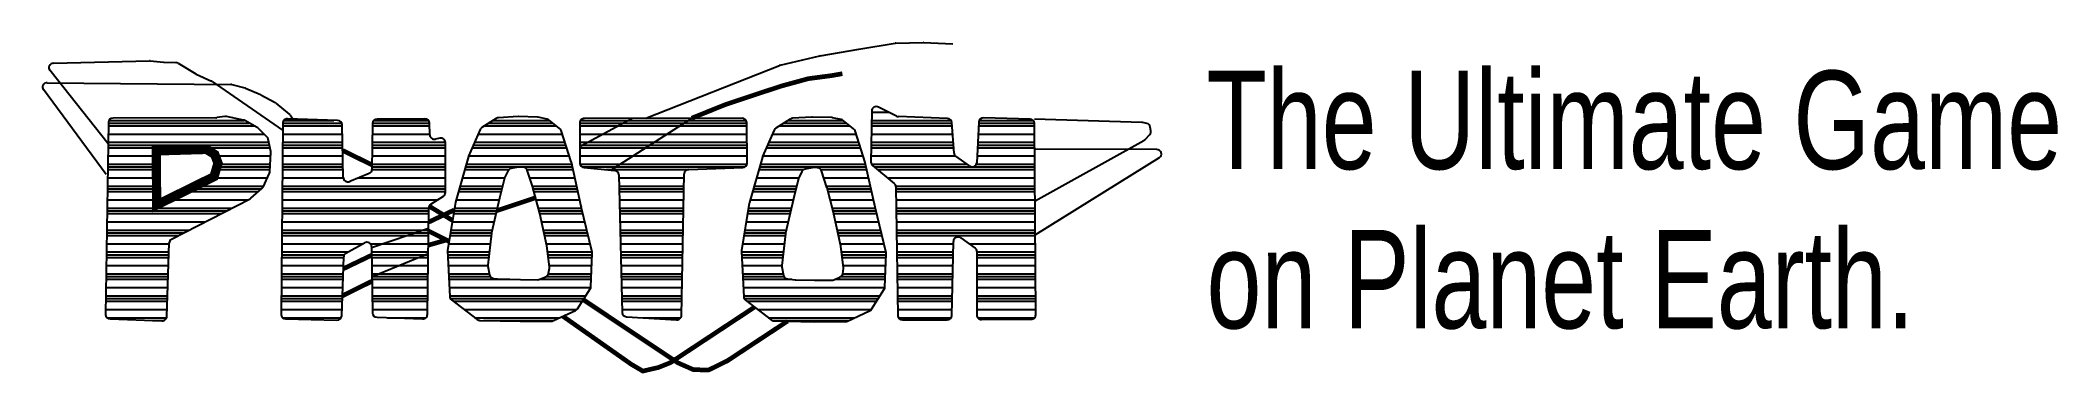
# Model space of a CAD drawing. Extents: x 0 to 10.2, y 7.4 to 9.
import ezdxf

# ---------------------------------------------------------------- set-up
doc = ezdxf.new("R2010")
doc.units = 0
doc.linetypes.add('CONTINTUOUS', pattern=[0])
doc.layers.get('0').update_dxf_attribs({"linetype": 'CONTINUOUS'})

# ---------------------------------------------------------------- blocks, each defined once
blk = doc.blocks.new('*X')
at = {"color": 0, "linetype": 'CONTINTUOUS'}
for p, q in [((8.233, 2.406), (8.413, 2.406)), ((0.032, 2.25), (1.6, 2.25)), ((0.033, 2.281), (1.546, 2.281)), ((0.039, 2.312), (1.492, 2.312)), ((1.905, 2.281), (2.539, 2.281)), ((1.905, 2.25), (2.544, 2.25)), ((1.917, 2.312), (2.454, 2.312)), ((2.87, 2.25), (3.483, 2.25)), ((2.871, 2.281), (3.482, 2.281)), ((2.888, 2.312), (3.47, 2.312)), ((4.075, 2.25), (4.845, 2.25)), ((4.122, 2.281), (4.808, 2.281)), ((4.168, 2.312), (4.771, 2.312)), ((5.098, 2.281), (6.89, 2.281)), ((5.098, 2.25), (6.891, 2.25)), ((5.107, 2.312), (6.883, 2.312)), ((7.242, 2.25), (7.997, 2.25)), ((7.289, 2.281), (7.96, 2.281)), ((7.336, 2.312), (7.922, 2.312)), ((8.231, 2.312), (9.085, 2.312)), ((8.231, 2.281), (9.095, 2.281)), ((8.231, 2.25), (9.097, 2.25)), ((9.381, 2.25), (9.983, 2.25)), ((9.382, 2.281), (9.982, 2.281)), ((9.389, 2.312), (9.967, 2.312)), ((0.029, 2.031), (1.762, 2.031)), ((0.029, 2), (1.768, 2)), ((0.03, 2.062), (1.755, 2.062)), ((0.031, 2.156), (1.705, 2.156)), ((1.903, 2.062), (2.548, 2.062)), ((1.903, 2.031), (2.548, 2.031)), ((1.903, 2), (2.549, 2)), ((1.904, 2.156), (2.546, 2.156)), ((2.867, 2.031), (3.653, 2.031)), ((2.867, 2), (3.653, 2)), ((2.868, 2.062), (3.653, 2.062)), ((2.869, 2.156), (3.485, 2.156)), ((3.941, 2), (4.955, 2)), ((3.954, 2.031), (4.946, 2.031)), ((3.967, 2.062), (4.936, 2.062)), ((4.005, 2.156), (4.908, 2.156)), ((5.099, 2.156), (6.892, 2.156)), ((5.099, 2.062), (6.893, 2.062)), ((5.099, 2.031), (6.894, 2.031)), ((5.099, 2), (6.894, 2)), ((7.103, 2), (8.112, 2)), ((7.115, 2.031), (8.103, 2.031)), ((7.128, 2.062), (8.093, 2.062)), ((7.167, 2.156), (8.065, 2.156)), ((8.227, 2), (9.114, 2)), ((8.228, 2.062), (9.11, 2.062)), ((8.228, 2.031), (9.112, 2.031)), ((8.229, 2.156), (9.103, 2.156)), ((9.371, 2), (9.984, 2)), ((9.372, 2.031), (9.984, 2.031)), ((9.373, 2.062), (9.984, 2.062)), ((9.377, 2.156), (9.983, 2.156)), ((0.025, 1.75), (0.549, 1.75)), ((0.026, 1.812), (0.548, 1.812)), ((0.026, 1.781), (0.548, 1.781)), ((0.027, 1.906), (0.548, 1.906)), ((1.181, 1.906), (1.776, 1.906)), ((1.189, 1.75), (1.769, 1.75)), ((1.198, 1.781), (1.77, 1.781)), ((1.206, 1.812), (1.772, 1.812)), ((1.901, 1.812), (2.553, 1.812)), ((1.901, 1.781), (2.553, 1.781)), ((1.901, 1.75), (2.554, 1.75)), ((1.902, 1.906), (2.551, 1.906)), ((2.864, 1.75), (3.653, 1.75)), ((2.865, 1.812), (3.653, 1.812)), ((2.865, 1.781), (3.653, 1.781)), ((2.866, 1.906), (3.653, 1.906)), ((3.86, 1.75), (4.334, 1.75)), ((3.869, 1.781), (5.017, 1.781)), ((3.877, 1.812), (5.01, 1.812)), ((3.903, 1.906), (4.984, 1.906)), ((4.53, 1.75), (5.023, 1.75)), ((5.099, 1.906), (6.895, 1.906)), ((5.1, 1.812), (6.895, 1.812)), ((5.121, 1.781), (6.871, 1.781)), ((5.376, 1.75), (6.266, 1.75)), ((7.021, 1.75), (7.5, 1.75)), ((7.029, 1.781), (8.174, 1.781)), ((7.037, 1.812), (8.168, 1.812)), ((7.064, 1.906), (8.141, 1.906)), ((7.686, 1.75), (8.181, 1.75)), ((8.226, 1.906), (9.133, 1.906)), ((8.231, 1.812), (9.256, 1.812)), ((8.261, 1.781), (9.985, 1.781)), ((8.296, 1.75), (9.986, 1.75)), ((9.36, 1.812), (9.985, 1.812)), ((9.367, 1.906), (9.985, 1.906)), ((0.022, 1.531), (0.55, 1.531)), ((0.023, 1.562), (0.549, 1.562)), ((0.024, 1.656), (0.549, 1.656)), ((0.902, 1.531), (1.679, 1.531)), ((0.962, 1.562), (1.699, 1.562)), ((1.141, 1.656), (1.74, 1.656)), ((1.899, 1.562), (3.653, 1.562)), ((1.899, 1.531), (3.653, 1.531)), ((1.9, 1.656), (2.556, 1.656)), ((2.718, 1.656), (3.653, 1.656)), ((3.802, 1.531), (4.259, 1.531)), ((3.81, 1.562), (4.267, 1.562)), ((3.835, 1.656), (4.288, 1.656)), ((4.561, 1.656), (5.042, 1.656)), ((4.59, 1.562), (5.062, 1.562)), ((4.599, 1.531), (5.068, 1.531)), ((5.517, 1.656), (6.218, 1.656)), ((5.52, 1.562), (6.216, 1.562)), ((5.52, 1.531), (6.216, 1.531)), ((6.962, 1.531), (7.419, 1.531)), ((6.97, 1.562), (7.427, 1.562)), ((6.995, 1.656), (7.449, 1.656)), ((7.717, 1.656), (8.2, 1.656)), ((7.747, 1.562), (8.219, 1.562)), ((7.756, 1.531), (8.226, 1.531)), ((8.402, 1.656), (9.986, 1.656)), ((8.491, 1.562), (9.987, 1.562)), ((8.492, 1.531), (9.987, 1.531)), ((0.019, 1.312), (1.361, 1.312)), ((0.02, 1.406), (0.55, 1.406)), ((0.022, 1.5), (0.55, 1.5)), ((0.664, 1.406), (1.532, 1.406)), ((0.843, 1.5), (1.645, 1.5)), ((1.897, 1.312), (3.475, 1.312)), ((1.898, 1.5), (3.653, 1.5)), ((1.898, 1.406), (3.569, 1.406)), ((3.75, 1.312), (4.21, 1.312)), ((3.768, 1.406), (4.231, 1.406)), ((3.793, 1.5), (4.252, 1.5)), ((4.606, 1.5), (5.075, 1.5)), ((4.63, 1.406), (5.094, 1.406)), ((4.653, 1.312), (5.114, 1.312)), ((5.521, 1.5), (6.215, 1.5)), ((5.523, 1.406), (6.213, 1.406)), ((5.525, 1.312), (6.212, 1.312)), ((6.91, 1.312), (7.37, 1.312)), ((6.928, 1.406), (7.391, 1.406)), ((6.953, 1.5), (7.412, 1.5)), ((7.764, 1.5), (8.232, 1.5)), ((7.787, 1.406), (8.252, 1.406)), ((7.81, 1.312), (8.271, 1.312)), ((8.493, 1.5), (9.987, 1.5)), ((8.494, 1.406), (9.987, 1.406)), ((8.496, 1.312), (9.988, 1.312)), ((0.017, 1.156), (1.075, 1.156)), ((0.018, 1.25), (1.247, 1.25)), ((0.019, 1.281), (1.304, 1.281)), ((1.896, 1.25), (3.474, 1.25)), ((1.896, 1.156), (3.473, 1.156)), ((1.897, 1.281), (3.474, 1.281)), ((3.726, 1.156), (4.176, 1.156)), ((3.74, 1.25), (4.197, 1.25)), ((3.745, 1.281), (4.204, 1.281)), ((4.661, 1.281), (5.121, 1.281)), ((4.668, 1.25), (5.128, 1.25)), ((4.687, 1.156), (5.15, 1.156)), ((5.526, 1.281), (6.211, 1.281)), ((5.527, 1.25), (6.211, 1.25)), ((5.529, 1.156), (6.209, 1.156)), ((6.885, 1.156), (7.336, 1.156)), ((6.9, 1.25), (7.357, 1.25)), ((6.905, 1.281), (7.364, 1.281)), ((7.818, 1.281), (8.278, 1.281)), ((7.826, 1.25), (8.286, 1.25)), ((7.845, 1.156), (8.307, 1.156)), ((8.496, 1.281), (9.988, 1.281)), ((8.496, 1.25), (9.988, 1.25)), ((8.498, 1.156), (9.989, 1.156)), ((0.013, 0.906), (0.686, 0.906)), ((0.015, 1.031), (0.847, 1.031)), ((0.015, 1), (0.79, 1)), ((0.016, 1.062), (0.904, 1.062)), ((1.893, 0.906), (2.768, 0.906)), ((1.894, 1.031), (3.471, 1.031)), ((1.894, 1), (3.471, 1)), ((1.895, 1.062), (3.472, 1.062)), ((2.847, 0.906), (3.47, 0.906)), ((3.687, 0.906), (4.135, 0.906)), ((3.701, 1), (4.145, 1)), ((3.706, 1.031), (4.148, 1.031)), ((3.711, 1.062), (4.155, 1.062)), ((4.705, 1.062), (5.171, 1.062)), ((4.712, 1.031), (5.178, 1.031)), ((4.718, 1), (5.185, 1)), ((4.736, 0.906), (5.207, 0.906)), ((5.531, 1.062), (6.207, 1.062)), ((5.532, 1.031), (6.207, 1.031)), ((5.533, 1), (6.206, 1)), ((5.535, 0.906), (6.204, 0.906)), ((6.846, 0.906), (7.294, 0.906)), ((6.861, 1), (7.304, 1)), ((6.866, 1.031), (7.308, 1.031)), ((6.871, 1.062), (7.315, 1.062)), ((7.863, 1.062), (8.328, 1.062)), ((7.869, 1.031), (8.336, 1.031)), ((7.875, 1), (8.343, 1)), ((7.894, 0.906), (8.364, 0.906)), ((8.499, 1.062), (9.989, 1.062)), ((8.5, 1.031), (9.99, 1.031)), ((8.5, 1), (9.99, 1)), ((8.502, 0.906), (9.111, 0.906)), ((9.278, 0.906), (9.99, 0.906)), ((0.01, 0.656), (0.678, 0.656)), ((0.011, 0.75), (0.681, 0.75)), ((0.012, 0.812), (0.683, 0.812)), ((0.012, 0.781), (0.682, 0.781)), ((1.891, 0.656), (2.557, 0.656)), ((1.892, 0.781), (2.567, 0.781)), ((1.892, 0.75), (2.56, 0.75)), ((1.893, 0.812), (2.607, 0.812)), ((2.861, 0.812), (3.469, 0.812)), ((2.861, 0.781), (3.468, 0.781)), ((2.862, 0.75), (3.468, 0.75)), ((2.863, 0.656), (3.467, 0.656)), ((3.675, 0.812), (4.125, 0.812)), ((3.677, 0.781), (4.121, 0.781)), ((3.678, 0.75), (4.118, 0.75)), ((3.683, 0.656), (4.108, 0.656)), ((4.749, 0.812), (5.228, 0.812)), ((4.753, 0.781), (5.23, 0.781)), ((4.757, 0.75), (5.229, 0.75)), ((4.768, 0.656), (5.225, 0.656)), ((5.537, 0.812), (6.202, 0.812)), ((5.538, 0.781), (6.202, 0.781)), ((5.538, 0.75), (6.201, 0.75)), ((5.541, 0.656), (6.2, 0.656)), ((6.834, 0.812), (7.284, 0.812)), ((6.835, 0.781), (7.281, 0.781)), ((6.837, 0.75), (7.277, 0.75)), ((6.841, 0.656), (7.267, 0.656)), ((7.908, 0.812), (8.386, 0.812)), ((7.911, 0.781), (8.389, 0.781)), ((7.915, 0.75), (8.388, 0.75)), ((7.926, 0.656), (8.384, 0.656)), ((8.503, 0.812), (9.109, 0.812)), ((8.504, 0.781), (9.108, 0.781)), ((8.504, 0.75), (9.108, 0.75)), ((8.506, 0.656), (9.106, 0.656)), ((9.363, 0.812), (9.991, 0.812)), ((9.363, 0.781), (9.991, 0.781)), ((9.363, 0.75), (9.991, 0.75)), ((9.363, 0.656), (9.992, 0.656)), ((0.008, 0.531), (0.674, 0.531)), ((0.008, 0.5), (0.673, 0.5)), ((0.009, 0.562), (0.675, 0.562)), ((1.89, 0.531), (2.553, 0.531)), ((1.89, 0.5), (2.552, 0.5)), ((1.891, 0.562), (2.554, 0.562)), ((2.864, 0.562), (3.466, 0.562)), ((2.865, 0.531), (3.465, 0.531)), ((2.865, 0.5), (3.465, 0.5)), ((3.687, 0.562), (4.125, 0.562)), ((3.689, 0.531), (4.136, 0.531)), ((3.69, 0.5), (4.346, 0.5)), ((4.667, 0.5), (5.219, 0.5)), ((4.735, 0.531), (5.22, 0.531)), ((4.76, 0.562), (5.222, 0.562)), ((5.543, 0.562), (6.198, 0.562)), ((5.544, 0.531), (6.197, 0.531)), ((5.544, 0.5), (6.197, 0.5)), ((6.846, 0.562), (7.283, 0.562)), ((6.847, 0.531), (7.291, 0.531)), ((6.849, 0.5), (7.375, 0.5)), ((7.838, 0.5), (8.378, 0.5)), ((7.902, 0.531), (8.379, 0.531)), ((7.92, 0.562), (8.381, 0.562)), ((8.507, 0.562), (9.104, 0.562)), ((8.508, 0.531), (9.104, 0.531)), ((8.508, 0.5), (9.103, 0.5)), ((9.363, 0.562), (9.992, 0.562)), ((9.363, 0.531), (9.992, 0.531)), ((9.363, 0.5), (9.993, 0.5)), ((0.004, 0.25), (0.665, 0.25)), ((0.005, 0.312), (0.667, 0.312)), ((0.005, 0.281), (0.666, 0.281)), ((0.007, 0.406), (0.67, 0.406)), ((1.888, 0.312), (2.546, 0.312)), ((1.888, 0.281), (2.545, 0.281)), ((1.888, 0.25), (2.544, 0.25)), ((1.889, 0.406), (2.549, 0.406)), ((2.866, 0.406), (3.464, 0.406)), ((2.868, 0.312), (3.463, 0.312)), ((2.868, 0.281), (3.462, 0.281)), ((2.869, 0.25), (3.462, 0.25)), ((3.695, 0.406), (5.215, 0.406)), ((3.699, 0.312), (5.161, 0.312)), ((3.707, 0.281), (5.142, 0.281)), ((3.741, 0.25), (5.123, 0.25)), ((5.546, 0.406), (6.195, 0.406)), ((5.549, 0.312), (6.193, 0.312)), ((5.549, 0.281), (6.193, 0.281)), ((5.55, 0.25), (6.192, 0.25)), ((6.853, 0.406), (8.374, 0.406)), ((6.858, 0.312), (8.323, 0.312)), ((6.863, 0.281), (8.304, 0.281)), ((6.892, 0.25), (8.286, 0.25)), ((8.509, 0.406), (9.101, 0.406)), ((8.511, 0.312), (9.1, 0.312)), ((8.511, 0.281), (9.099, 0.281)), ((8.512, 0.25), (9.098, 0.25)), ((9.362, 0.312), (9.994, 0.312)), ((9.362, 0.281), (9.994, 0.281)), ((9.362, 0.25), (9.994, 0.25)), ((9.363, 0.406), (9.993, 0.406)), ((0.003, 0.156), (0.662, 0.156)), ((0.017, 0.062), (0.658, 0.062)), ((0.505, 0.031), (0.629, 0.031)), ((1.887, 0.156), (2.541, 0.156)), ((1.902, 0.062), (2.533, 0.062)), ((2.87, 0.156), (3.461, 0.156)), ((3.03, 0.062), (3.444, 0.062)), ((3.855, 0.156), (5.065, 0.156)), ((3.97, 0.062), (4.883, 0.062)), ((4.061, 0.031), (4.82, 0.031)), ((5.552, 0.156), (6.19, 0.156)), ((5.782, 0.062), (6.181, 0.062)), ((7.007, 0.156), (8.229, 0.156)), ((7.122, 0.062), (8.053, 0.062)), ((7.162, 0.031), (7.99, 0.031)), ((8.513, 0.156), (9.097, 0.156)), ((8.521, 0.062), (9.088, 0.062)), ((9.362, 0.156), (9.995, 0.156)), ((9.372, 0.062), (9.984, 0.062))]:
    blk.add_line(p, q, dxfattribs=at)
blk = doc.blocks.new('PHOLOGO')
at = {"color": 0, "linetype": 'CONTINTUOUS', "const_width": 0.05}
for points in [[(5.806, 2.336), (7.241, 2.939, -0.038669), (7.249, 2.941), (7.677, 3.047, -0.014746), (7.679, 3.048), (8.095, 3.125, -0.005177), (8.096, 3.125), (8.486, 3.19, -0.032961), (8.493, 3.19), (8.784, 3.2, -0.020608), (8.788, 3.2), (9.106, 3.183)], [(0.029, 2.046), (-0.597, 2.883, -0.608351), (-0.558, 2.963), (0.474, 2.991, -0.030895), (0.481, 2.991), (0.625, 2.977, 0.011688), (0.628, 2.976), (0.756, 2.97, -0.128459), (0.781, 2.962), (0.971, 2.842, 0.027986), (0.976, 2.84), (1.141, 2.76, -0.04653), (1.149, 2.755), (1.904, 2.199)], [(0.007, 1.694), (-0.666, 2.662, -0.609078), (-0.624, 2.741), (1.347, 2.72, -0.062359), (1.36, 2.719), (1.498, 2.682, -0.043104), (1.506, 2.679), (1.665, 2.606, -0.023386), (1.67, 2.604), (1.823, 2.515, -0.045912), (1.83, 2.509), (1.976, 2.384, -0.075755), (1.986, 2.373), (2.014, 2.328)], [(9.988, 1.394), (11.158, 2.084, 0.080219), (11.171, 2.094), (11.221, 2.152, 0.22143), (11.233, 2.193), (11.226, 2.236, 0.306645), (11.188, 2.277), (11.145, 2.287, 0.048859), (11.136, 2.289), (9.982, 2.325)], [(9.99, 1.006), (11.323, 1.888, 0.741971), (11.296, 1.98), (9.981, 1.985)]]:
    blk.add_lwpolyline(points, format="xyb", dxfattribs=at)
for points in [[(6.299, 2.337), (6.667, 2.494), (6.976, 2.603), (7.262, 2.703), (7.552, 2.787), (7.808, 2.823), (7.918, 2.844)], [(2.55, 1.968), (2.865, 1.804)], [(3.473, 1.152), (3.747, 1.29)], [(3.475, 1.336), (3.728, 1.172)], [(4.204, 1.282), (4.624, 1.43)], [(3.47, 0.889), (3.664, 0.948)], [(3.472, 1.051), (3.691, 0.933)], [(2.556, 0.62), (2.861, 0.775)], [(2.546, 0.312), (2.865, 0.479)], [(5.134, 0.268), (6.151, -0.452), (6.316, -0.529), (6.478, -0.535), (6.682, -0.429), (7.328, 0.023)], [(4.916, 0.079), (5.649, -0.468), (5.774, -0.546), (5.941, -0.505), (6.07, -0.45), (6.974, 0.183)]]:
    blk.add_lwpolyline(points, dxfattribs=at)
at = {"color": 0, "linetype": 'CONTINTUOUS', "const_width": 0.1}
for points in [[(0.033, 2.289), (0.002, 0.099, 0.407522), (0.05, 0.048), (0.608, 0.027, 0.4158), (0.66, 0.076), (0.686, 0.915, -0.265664), (0.712, 0.958), (1.554, 1.418, 0.060741), (1.564, 1.425), (1.682, 1.534, 0.104463), (1.694, 1.551), (1.764, 1.711, 0.092279), (1.768, 1.729), (1.777, 1.944, 0.059666), (1.777, 1.956), (1.748, 2.099, 0.140565), (1.736, 2.123), (1.642, 2.223, 0.07237), (1.631, 2.232), (1.497, 2.31, 0.077926), (1.483, 2.316), (1.301, 2.356, 0.09294), (1.283, 2.356), (1.196, 2.343, -0.037718), (1.188, 2.342), (0.083, 2.338, 0.409225)], [(4.433, 2.356), (4.224, 2.342, 0.131085), (4.199, 2.333), (4.045, 2.23, 0.149341), (4.026, 2.207), (3.902, 1.905, 0.031629), (3.9, 1.899), (3.761, 1.379, 0.026889), (3.76, 1.374), (3.675, 0.833, 0.050908), (3.675, 0.823), (3.7, 0.305, 0.212607), (3.718, 0.268), (3.994, 0.043, 0.166742), (4.024, 0.032), (4.455, 0.022, 0.006941), (4.456, 0.022), (4.792, 0.023, 0.114329), (4.814, 0.029), (5.051, 0.146, 0.143097), (5.072, 0.165), (5.209, 0.392, 0.126807), (5.216, 0.416), (5.23, 0.795, 0.065807), (5.229, 0.808), (5.11, 1.328, -0.005185), (5.11, 1.329), (5.006, 1.834, 0.022666), (5.005, 1.838), (4.896, 2.197, 0.144688), (4.88, 2.22), (4.767, 2.316, 0.119084), (4.746, 2.326), (4.651, 2.348, 0.049006), (4.642, 2.349), (4.438, 2.356, 0.024726)], [(5.098, 2.285), (5.099, 1.822, 0.385367), (5.144, 1.773), (5.471, 1.741, -0.379288), (5.517, 1.692), (5.553, 0.123, 0.388582), (5.6, 0.074), (6.136, 0.039, 0.427925), (6.189, 0.088), (6.219, 1.701, -0.396584), (6.267, 1.75), (6.848, 1.775, 0.405705), (6.896, 1.825), (6.89, 2.288, 0.410808), (6.84, 2.337), (5.148, 2.335, 0.41442)], [(7.591, 2.35), (7.382, 2.336, 0.131085), (7.358, 2.327), (7.204, 2.224, 0.149341), (7.185, 2.202), (7.061, 1.899, 0.031629), (7.059, 1.893), (6.92, 1.374, 0.026889), (6.918, 1.368), (6.834, 0.827, 0.050908), (6.833, 0.817), (6.858, 0.299, 0.212607), (6.877, 0.263), (7.153, 0.038, 0.166742), (7.183, 0.026), (7.613, 0.016, 0.006941), (7.615, 0.016), (7.951, 0.018, 0.114329), (7.973, 0.023), (8.21, 0.14, 0.143097), (8.231, 0.159), (8.368, 0.386, 0.126807), (8.375, 0.41), (8.389, 0.789, 0.065807), (8.388, 0.802), (8.269, 1.322, -0.005185), (8.269, 1.323), (8.164, 1.828, 0.022666), (8.163, 1.832), (8.055, 2.191, 0.144688), (8.039, 2.214), (7.926, 2.31, 0.119084), (7.905, 2.32), (7.81, 2.342, 0.049006), (7.801, 2.344), (7.596, 2.35, 0.024726)], [(8.233, 2.419), (8.225, 1.836, 0.218173), (8.242, 1.798), (8.475, 1.592, -0.210667), (8.492, 1.555), (8.514, 0.087, 0.409953), (8.564, 0.038), (9.045, 0.038, 0.408454), (9.095, 0.087), (9.111, 0.933, -0.612748), (9.191, 0.972), (9.343, 0.857, -0.235209), (9.363, 0.817), (9.362, 0.092, 0.414977), (9.413, 0.042), (9.945, 0.044, 0.415182), (9.995, 0.094), (9.983, 2.276, 0.405135), (9.934, 2.326), (9.434, 2.339, 0.409472), (9.383, 2.291), (9.363, 1.829, -0.605575), (9.283, 1.792), (9.138, 1.902, -0.216985), (9.118, 1.939), (9.095, 2.286, 0.382554), (9.047, 2.332), (8.521, 2.355, -0.111466), (8.5, 2.36), (8.306, 2.463, 0.560549)], [(1.905, 2.281), (1.887, 0.099, 0.410287), (1.936, 0.048), (2.488, 0.036, 0.411416), (2.539, 0.085), (2.56, 0.758, -0.258374), (2.585, 0.799), (2.785, 0.916, -0.574319), (2.86, 0.874), (2.87, 0.116, 0.399801), (2.919, 0.067), (3.408, 0.049, 0.42119), (3.46, 0.098), (3.475, 1.316, -0.244641), (3.497, 1.357), (3.632, 1.449, 0.248151), (3.653, 1.49), (3.653, 2.06, 0.475586), (3.593, 2.109), (3.545, 2.099, -0.469844), (3.485, 2.147), (3.482, 2.28, 0.411158), (3.432, 2.329), (2.92, 2.324, 0.408316), (2.87, 2.275), (2.864, 1.752, -0.295465), (2.834, 1.707), (2.626, 1.616, -0.533827), (2.556, 1.661), (2.544, 2.262, 0.397945), (2.495, 2.311), (1.957, 2.33, 0.422195)], [(4.436, 1.778), (4.358, 1.762, 0.243521), (4.322, 1.734), (4.291, 1.664, 0.049203), (4.288, 1.654), (4.235, 1.424, 0.001927), (4.235, 1.424), (4.148, 1.031, 0.027333), (4.148, 1.026), (4.108, 0.663, 0.073643), (4.109, 0.649), (4.127, 0.551, 0.331371), (4.171, 0.511), (4.254, 0.502, 0.021466), (4.258, 0.502), (4.461, 0.498, 0.001298), (4.461, 0.498), (4.646, 0.495, 0.11183), (4.667, 0.5), (4.733, 0.53, 0.256079), (4.762, 0.569), (4.77, 0.629, 0.063936), (4.77, 0.641), (4.741, 0.88, 0.018771), (4.741, 0.883), (4.668, 1.25, 0.012259), (4.668, 1.252), (4.594, 1.548, 0.015212), (4.594, 1.551), (4.533, 1.743, 0.318903), (4.487, 1.778), (4.448, 1.779, 0.05646)], [(7.595, 1.772), (7.517, 1.757, 0.243521), (7.481, 1.728), (7.449, 1.658, 0.049203), (7.446, 1.649), (7.394, 1.419, 0.001927), (7.394, 1.418), (7.307, 1.025, 0.027333), (7.306, 1.02), (7.267, 0.657, 0.073643), (7.268, 0.643), (7.286, 0.545, 0.331371), (7.33, 0.505), (7.412, 0.496, 0.021466), (7.417, 0.496), (7.62, 0.492, 0.001298), (7.62, 0.492), (7.804, 0.49, 0.11183), (7.826, 0.494), (7.892, 0.525, 0.256079), (7.921, 0.563), (7.929, 0.623, 0.063936), (7.929, 0.636), (7.9, 0.874, 0.018771), (7.9, 0.878), (7.827, 1.244, 0.012259), (7.827, 1.247), (7.753, 1.543, 0.015212), (7.752, 1.546), (7.692, 1.737, 0.318903), (7.646, 1.772), (7.606, 1.773, 0.05646)]]:
    blk.add_lwpolyline(points, format="xyb", close=True, dxfattribs=at)
at = {"color": 0, "linetype": 'CONTINTUOUS'}
for points in [[(5.099, 2.014), (5.66, 2.336)], [(5.431, 1.745), (6.299, 2.337)], [(2.86, 0.864), (3.472, 1.082)], [(2.865, 0.534), (3.468, 0.795)]]:
    blk.add_lwpolyline(points, dxfattribs=at)
at = {"color": 0, "linetype": 'CONTINTUOUS', "const_width": 0.1}
blk.add_lwpolyline([(0.548, 1.964), (0.55, 1.347), (1.167, 1.67), (1.21, 1.824), (1.175, 1.923), (1.087, 1.981), (0.994, 1.978)], close=True, dxfattribs=at)
at = {"color": 0, "linetype": 'CONTINTUOUS'}
blk.add_blockref('*X', (0, 0), dxfattribs=at)

msp = doc.modelspace()

# ---------------------------------------------------------------- block references
at = {"color": 0, "xscale": 0.4694695692639204, "yscale": 0.4424763552215101, "zscale": 0.4694695692639204}
msp.add_blockref('PHOLOGO', (0.355, 7.623), dxfattribs=at)

# ---------------------------------------------------------------- texts
at = {"color": 0, "width": 0.75}
for s, p in [('The Ultimate Game', (5.909, 8.4)), ('on Planet Earth.', (5.909, 7.597))]:
    msp.add_text(s, height=0.49629, dxfattribs=at).set_placement(p)

doc.saveas('drawing.dxf')
